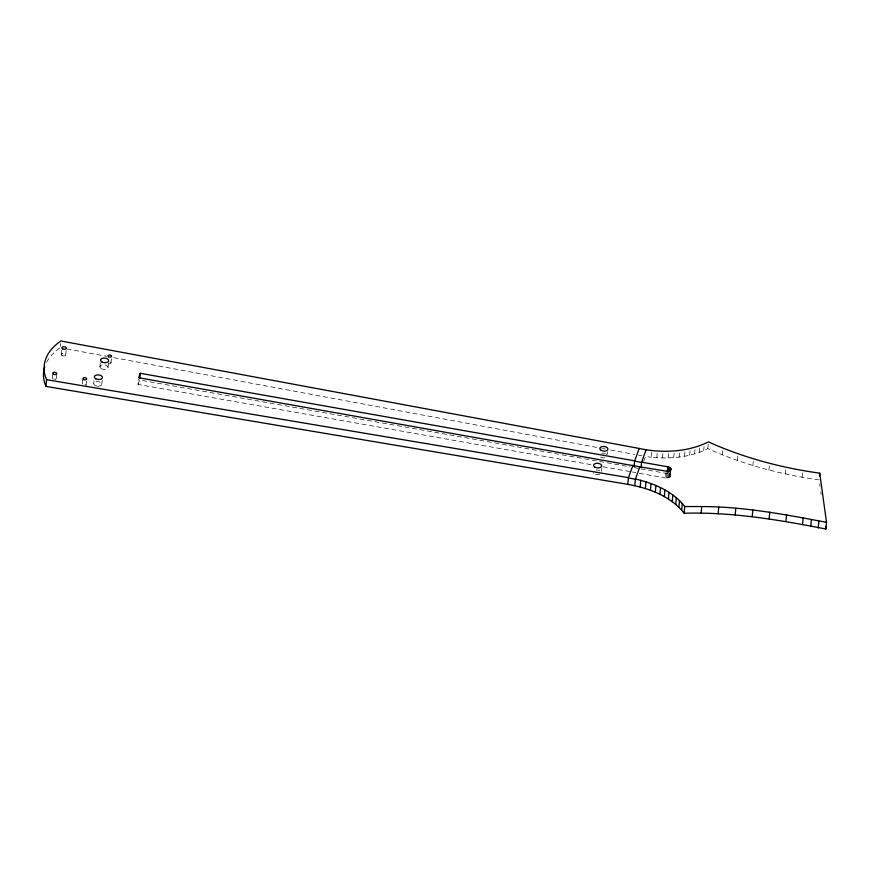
<?xml version="1.0" encoding="UTF-8"?>
<svg xmlns="http://www.w3.org/2000/svg" width="870" height="870" viewBox="0 0 870 870"><rect width="100%" height="100%" fill="white"/><g stroke="black" fill="none" stroke-linecap="round" stroke-linejoin="round"><path stroke-width="0.65" stroke-dasharray="4.35 3.26" d="M52.243 378.765L52.722 373.393M56.202 378.874L56.68 373.502M60.389 346.358L60.628 343.672M61.27 354.666L61.868 347.956M65.728 354.786L66.327 348.076M82.345 384.083L82.824 378.722M86.108 385.53L86.706 378.82M93.721 383.648L93.96 380.962M99.93 366.846L100.289 362.812M101.855 384.17L102.214 380.146M108.065 367.368L108.543 361.996M111.001 362.866L111.36 358.831M590.969 464.634L138.025 384.442L138.504 379.07M601.257 471.225L601.496 468.549M607.456 454.423L607.706 451.737M819.138 479.892C780.847 474.563 743.089 464.536 707.81 448.594C690.432 457.402 670.281 459.142 651.13 457.218L651.619 451.856M656.817 457.707L657.296 452.346M662.494 457.935L662.973 452.574M640.951 468.876L668.138 473.737L670.215 475.205L669.998 476.956L665.506 477.902L665.985 472.54M668.149 457.903L668.628 452.53M666.583 478.011L667.062 472.649M667.627 477.967L668.106 472.595M668.595 477.76L668.954 473.737M669.4 477.412L669.759 473.389M669.737 474.628L669.976 471.942M669.998 476.956L670.476 471.583M670.346 476.401L670.781 471.779M673.717 457.609L674.207 452.237M679.187 457.054L679.546 453.031M684.516 456.239L684.994 450.877M689.66 455.184L690.138 449.812M694.597 453.879L695.076 448.507M699.284 452.335L699.763 446.973M703.699 450.573L704.058 446.549M707.81 448.594L708.289 443.221M722.263 454.782L722.622 450.758M737.314 460.437L737.803 455.075M752.909 465.537L753.268 461.513M768.96 470.05L769.319 466.026M785.403 473.965L785.882 468.593M802.151 477.249L802.629 471.877M643.68 461.437L645.496 456.478L651.13 457.218M138.025 384.442L139.657 380.016L630.01 466.831M602.997 466.766L631.054 471.736M639.33 473.302L665.506 477.902M66.947 348.935L107.021 356.385M113.698 357.624L601.203 448.213M602.54 448.463L605.205 448.953M610.544 449.953L634.589 454.412M638.602 455.162L642.049 455.815M634.023 467.549L639.798 468.647M632.392 471.964L635.861 472.638M819.681 483.883L820.051 486.537M820.78 491.844L821.149 494.497M46.599 362.344A82.193 46.36 5.1 0 1 60.269 347.695M109.99 361.931A1.827 1.033 5.1 0 1 110.903 363.258A1.827 1.033 5.1 0 1 108.804 363.801M85.032 384.551A1.947 1.098 5.1 0 1 85.793 384.975M53.472 379.048A1.99 1.12 5.1 0 1 55.756 379.635M96.972 386.128A4.078 2.305 5.1 0 1 94.569 382.3A4.078 2.305 5.1 0 1 101.442 383.126A4.078 2.305 5.1 0 1 97.766 386.215M604.802 457.74A4.078 2.305 5.1 0 1 599.876 456.565M601.736 453.27A4.078 2.305 5.1 0 1 604.846 453.477M605.553 453.727A4.078 2.305 5.1 0 1 606.673 454.434M599.919 474.128A4.078 2.305 5.1 0 1 594.786 474.085M593.666 473.378A4.078 2.305 5.1 0 1 593.296 472.954M596.287 469.996A4.078 2.305 5.1 0 1 599.952 470.866M62.009 355.58A2.24 1.261 5.1 0 0 65.685 355.112A2.24 1.261 5.1 0 0 62.792 353.481A2.24 1.261 5.1 0 0 62.009 355.58M101.29 368.662A4.078 2.305 5.1 0 0 107.978 367.814A4.078 2.305 5.1 0 0 102.714 364.834A4.078 2.305 5.1 0 0 101.29 368.662"/><path stroke-width="1.3" d="M45.969 386.4L46.578 379.69A82.193 46.36 5.1 0 1 45.751 358.929L47.208 355.634A82.193 46.36 5.1 0 1 60.867 340.986L639.2 448.452C661.102 453.216 687.278 452.509 708.408 441.884C743.687 457.827 781.445 467.853 819.736 473.182L826.5 522.304L825.902 529.014C779.205 519.901 731.953 511.875 684.135 513.224C670.65 495.987 648.694 488.092 627.814 484.351L45.969 386.4A82.193 46.36 5.1 0 1 43.902 370.152M139.776 378.667L140.255 373.306L634.621 460.828L634.132 466.255M627.814 484.351L628.412 477.641L46.578 379.69M140.255 373.306L138.624 377.721L639.907 466.853L667.181 471.301L669.998 470.703L671.02 469.093L670.335 467.919L667.725 466.766L641.549 462.166L641.07 467.581M634.795 485.699L635.394 478.989C653.827 483.318 672.836 491.115 684.744 506.514L684.135 513.224M640.168 487.015L640.766 480.305M645.388 488.548L645.986 481.839M650.445 490.288L651.043 483.568M655.306 492.213L655.904 485.503M659.938 494.334L660.537 487.613M664.31 496.618L664.919 489.908M667.246 472.138L667.725 466.766M668.269 472.399L668.747 467.027M669.269 471.442L669.639 467.418M670.096 470.605L670.335 467.919M670.574 471.17L670.813 468.484M668.421 499.065L669.019 492.355M672.238 501.664L672.836 494.954M675.729 504.393L676.327 497.683M678.894 507.243L679.492 500.533M681.699 510.19L682.297 503.48M701.111 513.278L701.709 506.568C743.85 506.612 785.284 514.562 826.5 522.304M718.141 513.865L718.74 507.156M735.193 514.986L735.803 508.276M752.213 516.628L752.822 509.918M769.156 518.803L769.754 512.082M785.947 521.489L786.556 514.768M802.564 524.675L803.162 517.965M810.753 526.524L811.351 519.814M819.496 475.868L819.736 473.182M818.257 527.981L818.855 521.271M639.928 466.592L635.372 479.25L628.39 477.913L632.99 465.254M646.095 449.768L641.527 462.427L634.6 461.1L639.2 448.452M684.744 506.514L701.709 506.568M825.532 526.361L825.902 529.014M44.142 369.01A82.193 46.36 5.1 0 1 44.761 366.759M108.565 356.798A1.827 1.033 5.1 0 0 111.567 356.417A1.827 1.033 5.1 0 0 109.196 355.08A1.827 1.033 5.1 0 0 108.565 356.798M83.477 379.516A1.947 1.098 5.1 0 0 86.674 379.103A1.947 1.098 5.1 0 0 84.151 377.689A1.947 1.098 5.1 0 0 83.477 379.516M62.618 348.87A2.24 1.261 5.1 0 0 66.294 348.402A2.24 1.261 5.1 0 0 63.39 346.771A2.24 1.261 5.1 0 0 62.618 348.87M53.385 374.209A1.99 1.12 5.1 0 0 56.648 373.796A1.99 1.12 5.1 0 0 54.081 372.338A1.99 1.12 5.1 0 0 53.385 374.209M101.899 361.953A4.078 2.305 5.1 0 0 108.587 361.094A4.078 2.305 5.1 0 0 103.312 358.125A4.078 2.305 5.1 0 0 101.899 361.953M95.689 378.765A4.078 2.305 5.1 0 0 102.377 377.906A4.078 2.305 5.1 0 0 97.103 374.926A4.078 2.305 5.1 0 0 95.689 378.765M601.17 450.355A4.078 2.305 5.1 0 0 607.858 449.496A4.078 2.305 5.1 0 0 602.584 446.527A4.078 2.305 5.1 0 0 601.17 450.355M594.96 467.157A4.078 2.305 5.1 0 0 601.649 466.309A4.078 2.305 5.1 0 0 596.374 463.329A4.078 2.305 5.1 0 0 594.96 467.157"/></g></svg>
